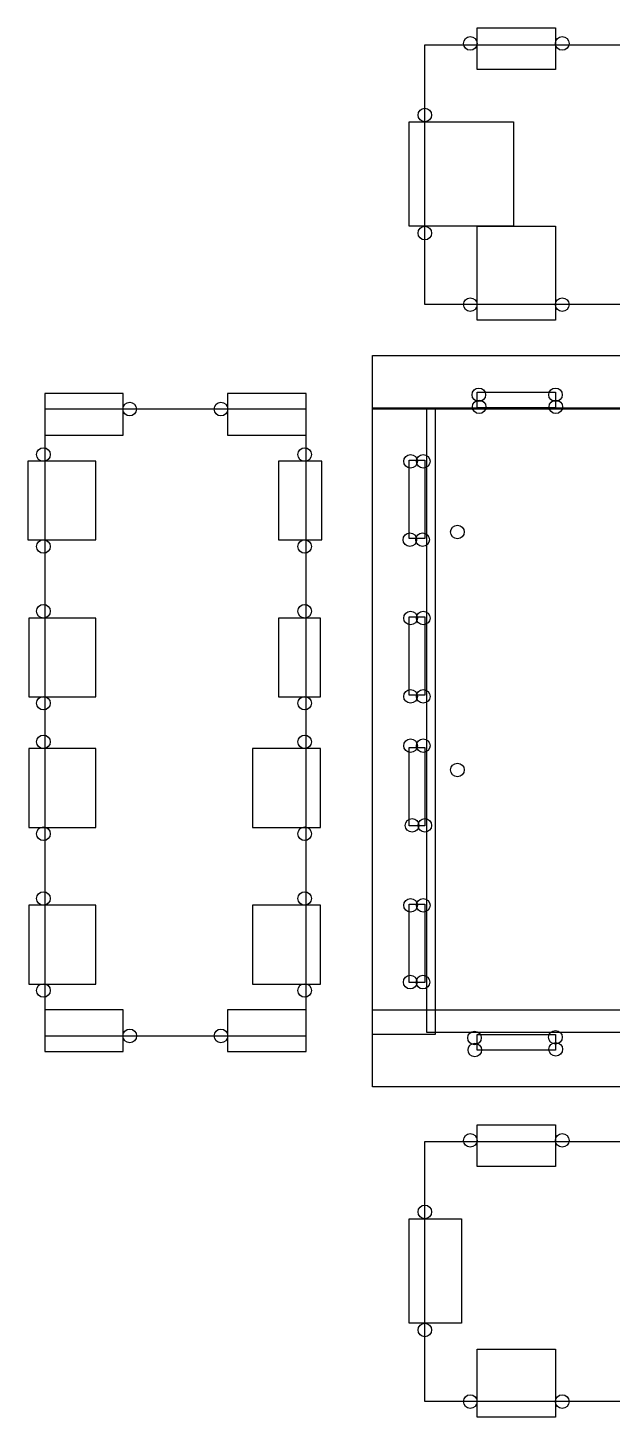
# Model space of a CAD drawing. Extents: x 37 to 368, y 10 to 598.
# Drawn here: x 37 to 148.9, y 332 to 598 of the extents above; entities that cross this region are included whole.
import ezdxf

# ---------------------------------------------------------------- set-up
doc = ezdxf.new("R2010")
doc.units = 0
doc.layers.add('Layer_1', color=7, linetype='CONTINUOUS')

msp = doc.modelspace()

# ---------------------------------------------------------------- linework, layer by layer
at = {"layer": 'Layer_1', "color": 7}
for points in [[(123.000002, 597.999989), (138.000002, 597.999989), (138.000002, 589.999972), (123.000002, 589.999972), (123.000002, 597.999989)], [(113.000003, 594.759796), (292.759813, 594.759796), (292.759813, 544.999977), (113.000003, 544.999977), (113.000003, 594.759796)], [(122.999999, 595.000002), (122.999999, 595.000002)], [(140.603071, 595.000002), (140.603071, 595.000002)], [(110.000003, 579.999997), (130.000014, 579.999997), (130.000014, 559.999997), (110.000003, 559.999997), (110.000003, 579.999997)], [(114.301535, 581.301528), (114.301535, 581.301528)], [(114.301535, 558.698454), (114.301535, 558.698454)], [(123.000002, 559.999992), (138.000002, 559.999992), (138.000002, 541.999977), (123.000002, 541.999977), (123.000002, 559.999992)], [(122.999999, 544.999992), (122.999999, 544.999992)], [(140.603071, 544.999992), (140.603071, 544.999992)], [(102.999992, 535.239987), (302.999981, 535.239987), (302.999981, 524.999985), (102.999992, 524.999985), (102.999992, 535.239987)], [(55.257776, 527.99998), (40.257777, 527.99998), (40.257777, 520.000008), (55.257776, 520.000008), (55.257776, 527.99998)], [(90.257782, 527.99998), (75.257783, 527.99998), (75.257783, 520.000008), (90.257782, 520.000008), (90.257782, 527.99998)], [(122.999994, 528.239984), (137.999994, 528.239984), (137.999994, 525.239984), (122.999994, 525.239984), (122.999994, 528.239984)], [(124.634868, 527.737082), (124.634868, 527.737082)], [(139.310423, 527.737082), (139.310423, 527.737082)], [(90.257782, 524.999974), (40.257781, 524.999974), (40.257781, 404.999977), (90.257782, 404.999977), (90.257782, 524.999974)], [(57.803535, 524.999992), (57.803535, 524.999992)], [(75.276535, 524.999992), (75.276535, 524.999992)], [(102.999992, 525.239993), (114.999998, 525.239993), (114.999998, 405.239996), (102.999992, 405.239996), (102.999992, 525.239993)], [(113.412044, 525.239993), (292.999998, 525.239993), (292.999998, 405.652046), (113.412044, 405.652046), (113.412044, 525.239993)], [(124.697868, 525.435546), (124.697868, 525.435546)], [(139.373424, 525.435546), (139.373424, 525.435546)], [(41.301535, 516.301528), (41.301535, 516.301528)], [(91.301535, 516.301528), (91.301535, 516.301528)], [(50.000002, 515), (37.000002, 515), (37.000002, 500), (50.000002, 500), (50.000002, 515)], [(93.257771, 514.99998), (84.999995, 514.99998), (84.999995, 499.999981), (93.257771, 499.999981), (93.257771, 514.99998)], [(109.999994, 515.239985), (112.999994, 515.239985), (112.999994, 500.239985), (109.999994, 500.239985), (109.999994, 515.239985)], [(111.564445, 514.999992), (111.564445, 514.999992)], [(114, 514.999992), (114, 514.999992)], [(120.535418, 501.473874), (120.535418, 501.473874)], [(41.301535, 498.698456), (41.301535, 498.698456)], [(91.301535, 498.698456), (91.301535, 498.698456)], [(111.435554, 499.999991), (111.435554, 499.999991)], [(113.87111, 499.999991), (113.87111, 499.999991)], [(50.000002, 484.999987), (37.21127, 484.999987), (37.21127, 469.929033), (50.000002, 469.929033), (50.000002, 484.999987)], [(41.301535, 486.301526), (41.301535, 486.301526)], [(93.046516, 484.999987), (85.000012, 484.999987), (85.000012, 469.929033), (93.046516, 469.929033), (93.046516, 484.999987)], [(91.301535, 486.301526), (91.301535, 486.301526)], [(109.999994, 485.239989), (112.999994, 485.239989), (112.999994, 470.239989), (109.999994, 470.239989), (109.999994, 485.239989)], [(111.564445, 484.99999), (111.564445, 484.99999)], [(114, 484.99999), (114, 484.99999)], [(41.301535, 468.698457), (41.301535, 468.698457)], [(91.301535, 468.698457), (91.301535, 468.698457)], [(111.564445, 469.999992), (111.564445, 469.999992)], [(114, 469.999992), (114, 469.999992)], [(41.301535, 461.301528), (41.301535, 461.301528)], [(91.301535, 461.301528), (91.301535, 461.301528)], [(109.999994, 460.239999), (112.999994, 460.239999), (112.999994, 445.239999), (109.999994, 445.239999), (109.999994, 460.239999)], [(111.564445, 460.564437), (111.564445, 460.564437)], [(114, 460.564437), (114, 460.564437)], [(50.000002, 459.999997), (37.21127, 459.999997), (37.21127, 444.929044), (50.000002, 444.929044), (50.000002, 459.999997)], [(93.046516, 459.99998), (80.000019, 459.99998), (80.000019, 444.929027), (93.046516, 444.929027), (93.046516, 459.99998)], [(120.535418, 455.914989), (120.535418, 455.914989)], [(111.86598, 445.301526), (111.86598, 445.301526)], [(114.301535, 445.301526), (114.301535, 445.301526)], [(41.301535, 443.698456), (41.301535, 443.698456)], [(91.301535, 443.698456), (91.301535, 443.698456)], [(41.301535, 431.301526), (41.301535, 431.301526)], [(91.301535, 431.301526), (91.301535, 431.301526)], [(50.000002, 429.999992), (37.21127, 429.999992), (37.21127, 414.929039), (50.000002, 414.929039), (50.000002, 429.999992)], [(93.046516, 429.999984), (80.000019, 429.999984), (80.000019, 414.92903), (93.046516, 414.92903), (93.046516, 429.999984)], [(109.999994, 430.239988), (112.999994, 430.239988), (112.999994, 415.239989), (109.999994, 415.239989), (109.999994, 430.239988)], [(111.564445, 429.99999), (111.564445, 429.99999)], [(114, 429.99999), (114, 429.99999)], [(111.501535, 415.301527), (111.501535, 415.301527)], [(113.93709, 415.301527), (113.93709, 415.301527)], [(41.301535, 413.698457), (41.301535, 413.698457)], [(91.301535, 413.698457), (91.301535, 413.698457)], [(55.257773, 409.99999), (40.257774, 409.99999), (40.257774, 401.999985), (55.257773, 401.999985), (55.257773, 409.99999)], [(90.257782, 409.99999), (75.257783, 409.99999), (75.257783, 401.999985), (90.257782, 401.999985), (90.257782, 409.99999)], [(102.999992, 409.99999), (302.999998, 409.99999), (302.999998, 395.239988), (102.999992, 395.239988), (102.999992, 409.99999)], [(57.826535, 404.999992), (57.826535, 404.999992)], [(75.276535, 404.999992), (75.276535, 404.999992)], [(122.999994, 405.239988), (137.999994, 405.239988), (137.999994, 402.239988), (122.999994, 402.239988), (122.999994, 405.239988)], [(123.802978, 404.603064), (123.802978, 404.603064)], [(139.301536, 404.737083), (139.301536, 404.737083)], [(123.865979, 402.301527), (123.865979, 402.301527)], [(139.364536, 402.435546), (139.364536, 402.435546)], [(122.999994, 388), (137.999994, 388), (137.999994, 379.999987), (122.999994, 379.999987), (122.999994, 388)], [(112.999994, 384.759818), (292.759805, 384.759818), (292.759805, 334.999999), (112.999994, 334.999999), (112.999994, 384.759818)], [(122.999999, 384.99999), (122.999999, 384.99999)], [(140.603071, 384.99999), (140.603071, 384.99999)], [(109.999994, 369.999994), (120.000006, 369.999994), (120.000006, 349.999994), (109.999994, 349.999994), (109.999994, 369.999994)], [(114.301535, 371.301527), (114.301535, 371.301527)], [(114.301535, 348.698457), (114.301535, 348.698457)], [(122.999994, 344.999993), (137.999994, 344.999993), (137.999994, 331.999989), (122.999994, 331.999989), (122.999994, 344.999993)], [(122.999999, 334.999991), (122.999999, 334.999991)], [(140.603071, 334.999991), (140.603071, 334.999991)]]:
    msp.add_lwpolyline(points, close=True, dxfattribs=at)
for points in [[(120.396929, 595.000002), (120.396929, 595.71882), (120.979646, 596.301537), (121.698464, 596.301537)], [(121.698464, 596.301537), (122.417282, 596.301537), (122.999999, 595.71882), (122.999999, 595.000002)], [(138.000001, 595.000002), (138.000001, 595.71882), (138.582718, 596.301537), (139.301536, 596.301537)], [(139.301536, 596.301537), (140.020354, 596.301537), (140.603071, 595.71882), (140.603071, 595.000002)], [(121.698464, 593.698466), (120.979646, 593.698466), (120.396929, 594.281184), (120.396929, 595.000002)], [(122.999999, 595.000002), (122.999999, 594.281184), (122.417282, 593.698466), (121.698464, 593.698466)], [(139.301536, 593.698466), (138.582718, 593.698466), (138.000001, 594.281184), (138.000001, 595.000002)], [(140.603071, 595.000002), (140.603071, 594.281184), (140.020354, 593.698466), (139.301536, 593.698466)], [(111.698465, 581.301528), (111.698465, 582.020346), (112.281182, 582.603063), (112.999999, 582.603063)], [(112.999999, 582.603063), (113.718818, 582.603063), (114.301535, 582.020346), (114.301535, 581.301528)], [(112.999999, 579.999992), (112.281182, 579.999992), (111.698465, 580.58271), (111.698465, 581.301528)], [(114.301535, 581.301528), (114.301535, 580.58271), (113.718818, 579.999992), (112.999999, 579.999992)], [(111.698465, 558.698454), (111.698465, 559.417273), (112.281182, 559.99999), (112.999999, 559.99999)], [(112.999999, 557.396919), (112.281182, 557.396919), (111.698465, 557.979636), (111.698465, 558.698454)], [(112.999999, 559.99999), (113.718818, 559.99999), (114.301535, 559.417273), (114.301535, 558.698454)], [(114.301535, 558.698454), (114.301535, 557.979636), (113.718818, 557.396919), (112.999999, 557.396919)], [(120.396929, 544.999992), (120.396929, 545.71881), (120.979646, 546.301527), (121.698464, 546.301527)], [(121.698464, 546.301527), (122.417282, 546.301527), (122.999999, 545.71881), (122.999999, 544.999992)], [(138.000001, 544.999992), (138.000001, 545.71881), (138.582718, 546.301527), (139.301536, 546.301527)], [(139.301536, 546.301527), (140.020354, 546.301527), (140.603071, 545.71881), (140.603071, 544.999992)], [(121.698464, 543.698456), (120.979646, 543.698456), (120.396929, 544.281173), (120.396929, 544.999992)], [(122.999999, 544.999992), (122.999999, 544.281173), (122.417282, 543.698456), (121.698464, 543.698456)], [(139.301536, 543.698456), (138.582718, 543.698456), (138.000001, 544.281173), (138.000001, 544.999992)], [(140.603071, 544.999992), (140.603071, 544.281173), (140.020354, 543.698456), (139.301536, 543.698456)], [(122.031797, 527.737082), (122.031797, 528.4559), (122.614514, 529.038618), (123.333332, 529.038618)], [(123.333332, 526.435547), (122.614514, 526.435547), (122.031797, 527.018264), (122.031797, 527.737082)], [(122.094798, 525.435546), (122.094798, 526.154364), (122.677515, 526.737081), (123.396332, 526.737081)], [(123.333332, 529.038618), (124.05215, 529.038618), (124.634868, 528.4559), (124.634868, 527.737082)], [(124.634868, 527.737082), (124.634868, 527.018264), (124.05215, 526.435547), (123.333332, 526.435547)], [(123.396332, 526.737081), (124.115151, 526.737081), (124.697868, 526.154364), (124.697868, 525.435546)], [(136.707353, 527.737082), (136.707353, 528.4559), (137.29007, 529.038618), (138.008887, 529.038618)], [(138.008887, 526.435547), (137.29007, 526.435547), (136.707353, 527.018264), (136.707353, 527.737082)], [(136.770353, 525.435546), (136.770353, 526.154364), (137.35307, 526.737081), (138.071888, 526.737081)], [(138.008887, 529.038618), (138.727706, 529.038618), (139.310423, 528.4559), (139.310423, 527.737082)], [(139.310423, 527.737082), (139.310423, 527.018264), (138.727706, 526.435547), (138.008887, 526.435547)], [(138.071888, 526.737081), (138.790706, 526.737081), (139.373424, 526.154364), (139.373424, 525.435546)], [(55.200465, 524.999992), (55.200465, 525.71881), (55.783182, 526.301528), (56.501999, 526.301528)], [(56.501999, 523.698457), (55.783182, 523.698457), (55.200465, 524.281174), (55.200465, 524.999992)], [(56.501999, 526.301528), (57.220818, 526.301528), (57.803535, 525.71881), (57.803535, 524.999992)], [(57.803535, 524.999992), (57.803535, 524.281174), (57.220818, 523.698457), (56.501999, 523.698457)], [(72.673465, 524.999992), (72.673465, 525.71881), (73.256182, 526.301528), (73.974999, 526.301528)], [(73.974999, 523.698457), (73.256182, 523.698457), (72.673465, 524.281174), (72.673465, 524.999992)], [(73.974999, 526.301528), (74.693818, 526.301528), (75.276535, 525.71881), (75.276535, 524.999992)], [(75.276535, 524.999992), (75.276535, 524.281174), (74.693818, 523.698457), (73.974999, 523.698457)], [(123.396332, 524.13401), (122.677515, 524.13401), (122.094798, 524.716728), (122.094798, 525.435546)], [(124.697868, 525.435546), (124.697868, 524.716728), (124.115151, 524.13401), (123.396332, 524.13401)], [(138.071888, 524.13401), (137.35307, 524.13401), (136.770353, 524.716728), (136.770353, 525.435546)], [(139.373424, 525.435546), (139.373424, 524.716728), (138.790706, 524.13401), (138.071888, 524.13401)], [(38.698465, 516.301528), (38.698465, 517.020346), (39.281182, 517.603064), (39.999999, 517.603064)], [(39.999999, 514.999992), (39.281182, 514.999992), (38.698465, 515.58271), (38.698465, 516.301528)], [(39.999999, 517.603064), (40.718818, 517.603064), (41.301535, 517.020346), (41.301535, 516.301528)], [(41.301535, 516.301528), (41.301535, 515.58271), (40.718818, 514.999992), (39.999999, 514.999992)], [(88.698465, 516.301528), (88.698465, 517.020346), (89.281182, 517.603064), (89.999999, 517.603064)], [(89.999999, 514.999992), (89.281182, 514.999992), (88.698465, 515.58271), (88.698465, 516.301528)], [(89.999999, 517.603064), (90.718818, 517.603064), (91.301535, 517.020346), (91.301535, 516.301528)], [(91.301535, 516.301528), (91.301535, 515.58271), (90.718818, 514.999992), (89.999999, 514.999992)], [(108.961375, 514.999992), (108.961375, 515.718811), (109.544092, 516.301528), (110.262909, 516.301528)], [(110.262909, 516.301528), (110.981728, 516.301528), (111.564445, 515.718811), (111.564445, 514.999992)], [(111.39693, 514.999992), (111.39693, 515.718811), (111.979647, 516.301528), (112.698465, 516.301528)], [(112.698465, 516.301528), (113.417283, 516.301528), (114, 515.718811), (114, 514.999992)], [(110.262909, 513.698457), (109.544092, 513.698457), (108.961375, 514.281174), (108.961375, 514.999992)], [(111.564445, 514.999992), (111.564445, 514.281174), (110.981728, 513.698457), (110.262909, 513.698457)], [(112.698465, 513.698457), (111.979647, 513.698457), (111.39693, 514.281174), (111.39693, 514.999992)], [(114, 514.999992), (114, 514.281174), (113.417283, 513.698457), (112.698465, 513.698457)], [(117.932346, 501.473874), (117.932346, 502.192692), (118.515063, 502.77541), (119.233882, 502.77541)], [(119.233882, 502.77541), (119.952701, 502.77541), (120.535418, 502.192692), (120.535418, 501.473874)], [(108.832484, 499.999991), (108.832484, 500.71881), (109.415201, 501.301527), (110.134018, 501.301527)], [(110.134018, 501.301527), (110.852837, 501.301527), (111.435554, 500.71881), (111.435554, 499.999991)], [(111.268039, 499.999991), (111.268039, 500.71881), (111.850756, 501.301527), (112.569574, 501.301527)], [(112.569574, 501.301527), (113.288392, 501.301527), (113.87111, 500.71881), (113.87111, 499.999991)], [(119.233882, 500.172338), (118.515063, 500.172338), (117.932346, 500.755055), (117.932346, 501.473874)], [(120.535418, 501.473874), (120.535418, 500.755055), (119.952701, 500.172338), (119.233882, 500.172338)], [(38.698465, 498.698456), (38.698465, 499.417274), (39.281182, 499.999991), (39.999999, 499.999991)], [(39.999999, 497.39692), (39.281182, 497.39692), (38.698465, 497.979638), (38.698465, 498.698456)], [(39.999999, 499.999991), (40.718818, 499.999991), (41.301535, 499.417274), (41.301535, 498.698456)], [(41.301535, 498.698456), (41.301535, 497.979638), (40.718818, 497.39692), (39.999999, 497.39692)], [(88.698465, 498.698456), (88.698465, 499.417274), (89.281182, 499.999991), (89.999999, 499.999991)], [(89.999999, 497.39692), (89.281182, 497.39692), (88.698465, 497.979638), (88.698465, 498.698456)], [(89.999999, 499.999991), (90.718818, 499.999991), (91.301535, 499.417274), (91.301535, 498.698456)], [(91.301535, 498.698456), (91.301535, 497.979638), (90.718818, 497.39692), (89.999999, 497.39692)], [(110.134018, 498.698456), (109.415201, 498.698456), (108.832484, 499.281173), (108.832484, 499.999991)], [(111.435554, 499.999991), (111.435554, 499.281173), (110.852837, 498.698456), (110.134018, 498.698456)], [(112.569574, 498.698456), (111.850756, 498.698456), (111.268039, 499.281173), (111.268039, 499.999991)], [(113.87111, 499.999991), (113.87111, 499.281173), (113.288392, 498.698456), (112.569574, 498.698456)], [(38.698465, 486.301526), (38.698465, 487.020344), (39.281182, 487.603061), (39.999999, 487.603061)], [(39.999999, 487.603061), (40.718818, 487.603061), (41.301535, 487.020344), (41.301535, 486.301526)], [(88.698465, 486.301526), (88.698465, 487.020344), (89.281182, 487.603061), (89.999999, 487.603061)], [(89.999999, 487.603061), (90.718818, 487.603061), (91.301535, 487.020344), (91.301535, 486.301526)], [(39.999999, 484.99999), (39.281182, 484.99999), (38.698465, 485.582708), (38.698465, 486.301526)], [(41.301535, 486.301526), (41.301535, 485.582708), (40.718818, 484.99999), (39.999999, 484.99999)], [(89.999999, 484.99999), (89.281182, 484.99999), (88.698465, 485.582708), (88.698465, 486.301526)], [(91.301535, 486.301526), (91.301535, 485.582708), (90.718818, 484.99999), (89.999999, 484.99999)], [(108.961375, 484.99999), (108.961375, 485.718809), (109.544092, 486.301526), (110.262909, 486.301526)], [(110.262909, 483.698455), (109.544092, 483.698455), (108.961375, 484.281172), (108.961375, 484.99999)], [(110.262909, 486.301526), (110.981728, 486.301526), (111.564445, 485.718809), (111.564445, 484.99999)], [(111.564445, 484.99999), (111.564445, 484.281172), (110.981728, 483.698455), (110.262909, 483.698455)], [(111.39693, 484.99999), (111.39693, 485.718809), (111.979647, 486.301526), (112.698465, 486.301526)], [(112.698465, 483.698455), (111.979647, 483.698455), (111.39693, 484.281172), (111.39693, 484.99999)], [(112.698465, 486.301526), (113.417283, 486.301526), (114, 485.718809), (114, 484.99999)], [(114, 484.99999), (114, 484.281172), (113.417283, 483.698455), (112.698465, 483.698455)], [(108.961375, 469.999992), (108.961375, 470.71881), (109.544092, 471.301528), (110.262909, 471.301528)], [(110.262909, 471.301528), (110.981728, 471.301528), (111.564445, 470.71881), (111.564445, 469.999992)], [(111.39693, 469.999992), (111.39693, 470.71881), (111.979647, 471.301528), (112.698465, 471.301528)], [(112.698465, 471.301528), (113.417283, 471.301528), (114, 470.71881), (114, 469.999992)], [(38.698465, 468.698457), (38.698465, 469.417275), (39.281182, 469.999992), (39.999999, 469.999992)], [(39.999999, 467.396921), (39.281182, 467.396921), (38.698465, 467.979638), (38.698465, 468.698457)], [(39.999999, 469.999992), (40.718818, 469.999992), (41.301535, 469.417275), (41.301535, 468.698457)], [(41.301535, 468.698457), (41.301535, 467.979638), (40.718818, 467.396921), (39.999999, 467.396921)], [(88.698465, 468.698457), (88.698465, 469.417275), (89.281182, 469.999992), (89.999999, 469.999992)], [(89.999999, 467.396921), (89.281182, 467.396921), (88.698465, 467.979638), (88.698465, 468.698457)], [(89.999999, 469.999992), (90.718818, 469.999992), (91.301535, 469.417275), (91.301535, 468.698457)], [(91.301535, 468.698457), (91.301535, 467.979638), (90.718818, 467.396921), (89.999999, 467.396921)], [(110.262909, 468.698457), (109.544092, 468.698457), (108.961375, 469.281174), (108.961375, 469.999992)], [(111.564445, 469.999992), (111.564445, 469.281174), (110.981728, 468.698457), (110.262909, 468.698457)], [(112.698465, 468.698457), (111.979647, 468.698457), (111.39693, 469.281174), (111.39693, 469.999992)], [(114, 469.999992), (114, 469.281174), (113.417283, 468.698457), (112.698465, 468.698457)], [(38.698465, 461.301528), (38.698465, 462.020346), (39.281182, 462.603063), (39.999999, 462.603063)], [(39.999999, 459.999992), (39.281182, 459.999992), (38.698465, 460.58271), (38.698465, 461.301528)], [(39.999999, 462.603063), (40.718818, 462.603063), (41.301535, 462.020346), (41.301535, 461.301528)], [(41.301535, 461.301528), (41.301535, 460.58271), (40.718818, 459.999992), (39.999999, 459.999992)], [(88.698465, 461.301528), (88.698465, 462.020346), (89.281182, 462.603063), (89.999999, 462.603063)], [(89.999999, 459.999992), (89.281182, 459.999992), (88.698465, 460.58271), (88.698465, 461.301528)], [(89.999999, 462.603063), (90.718818, 462.603063), (91.301535, 462.020346), (91.301535, 461.301528)], [(91.301535, 461.301528), (91.301535, 460.58271), (90.718818, 459.999992), (89.999999, 459.999992)], [(108.961375, 460.564437), (108.961375, 461.283255), (109.544092, 461.865972), (110.262909, 461.865972)], [(110.262909, 459.262901), (109.544092, 459.262901), (108.961375, 459.845619), (108.961375, 460.564437)], [(110.262909, 461.865972), (110.981728, 461.865972), (111.564445, 461.283255), (111.564445, 460.564437)], [(111.564445, 460.564437), (111.564445, 459.845619), (110.981728, 459.262901), (110.262909, 459.262901)], [(111.39693, 460.564437), (111.39693, 461.283255), (111.979647, 461.865972), (112.698465, 461.865972)], [(112.698465, 459.262901), (111.979647, 459.262901), (111.39693, 459.845619), (111.39693, 460.564437)], [(112.698465, 461.865972), (113.417283, 461.865972), (114, 461.283255), (114, 460.564437)], [(114, 460.564437), (114, 459.845619), (113.417283, 459.262901), (112.698465, 459.262901)], [(117.932346, 455.914989), (117.932346, 456.633808), (118.515063, 457.216525), (119.233882, 457.216525)], [(119.233882, 454.613453), (118.515063, 454.613453), (117.932346, 455.19617), (117.932346, 455.914989)], [(119.233882, 457.216525), (119.952701, 457.216525), (120.535418, 456.633808), (120.535418, 455.914989)], [(120.535418, 455.914989), (120.535418, 455.19617), (119.952701, 454.613453), (119.233882, 454.613453)], [(38.698465, 443.698456), (38.698465, 444.417274), (39.281182, 444.999991), (39.999999, 444.999991)], [(39.999999, 444.999991), (40.718818, 444.999991), (41.301535, 444.417274), (41.301535, 443.698456)], [(88.698465, 443.698456), (88.698465, 444.417274), (89.281182, 444.999991), (89.999999, 444.999991)], [(89.999999, 444.999991), (90.718818, 444.999991), (91.301535, 444.417274), (91.301535, 443.698456)], [(109.26291, 445.301526), (109.26291, 446.020344), (109.845627, 446.603062), (110.564444, 446.603062)], [(110.564444, 443.999991), (109.845627, 443.999991), (109.26291, 444.582708), (109.26291, 445.301526)], [(110.564444, 446.603062), (111.283263, 446.603062), (111.86598, 446.020344), (111.86598, 445.301526)], [(111.86598, 445.301526), (111.86598, 444.582708), (111.283263, 443.999991), (110.564444, 443.999991)], [(111.698465, 445.301526), (111.698465, 446.020344), (112.281182, 446.603062), (112.999999, 446.603062)], [(112.999999, 443.999991), (112.281182, 443.999991), (111.698465, 444.582708), (111.698465, 445.301526)], [(112.999999, 446.603062), (113.718818, 446.603062), (114.301535, 446.020344), (114.301535, 445.301526)], [(114.301535, 445.301526), (114.301535, 444.582708), (113.718818, 443.999991), (112.999999, 443.999991)], [(39.999999, 442.39692), (39.281182, 442.39692), (38.698465, 442.979638), (38.698465, 443.698456)], [(41.301535, 443.698456), (41.301535, 442.979638), (40.718818, 442.39692), (39.999999, 442.39692)], [(89.999999, 442.39692), (89.281182, 442.39692), (88.698465, 442.979638), (88.698465, 443.698456)], [(91.301535, 443.698456), (91.301535, 442.979638), (90.718818, 442.39692), (89.999999, 442.39692)], [(38.698465, 431.301526), (38.698465, 432.020344), (39.281182, 432.603061), (39.999999, 432.603061)], [(39.999999, 429.99999), (39.281182, 429.99999), (38.698465, 430.582708), (38.698465, 431.301526)], [(39.999999, 432.603061), (40.718818, 432.603061), (41.301535, 432.020344), (41.301535, 431.301526)], [(41.301535, 431.301526), (41.301535, 430.582708), (40.718818, 429.99999), (39.999999, 429.99999)], [(88.698465, 431.301526), (88.698465, 432.020344), (89.281182, 432.603061), (89.999999, 432.603061)], [(89.999999, 429.99999), (89.281182, 429.99999), (88.698465, 430.582708), (88.698465, 431.301526)], [(89.999999, 432.603061), (90.718818, 432.603061), (91.301535, 432.020344), (91.301535, 431.301526)], [(91.301535, 431.301526), (91.301535, 430.582708), (90.718818, 429.99999), (89.999999, 429.99999)], [(108.961375, 429.99999), (108.961375, 430.718809), (109.544092, 431.301526), (110.262909, 431.301526)], [(110.262909, 431.301526), (110.981728, 431.301526), (111.564445, 430.718809), (111.564445, 429.99999)], [(111.39693, 429.99999), (111.39693, 430.718809), (111.979647, 431.301526), (112.698465, 431.301526)], [(112.698465, 431.301526), (113.417283, 431.301526), (114, 430.718809), (114, 429.99999)], [(110.262909, 428.698455), (109.544092, 428.698455), (108.961375, 429.281172), (108.961375, 429.99999)], [(111.564445, 429.99999), (111.564445, 429.281172), (110.981728, 428.698455), (110.262909, 428.698455)], [(112.698465, 428.698455), (111.979647, 428.698455), (111.39693, 429.281172), (111.39693, 429.99999)], [(114, 429.99999), (114, 429.281172), (113.417283, 428.698455), (112.698465, 428.698455)], [(38.698465, 413.698457), (38.698465, 414.417275), (39.281182, 414.999992), (39.999999, 414.999992)], [(39.999999, 414.999992), (40.718818, 414.999992), (41.301535, 414.417275), (41.301535, 413.698457)], [(88.698465, 413.698457), (88.698465, 414.417275), (89.281182, 414.999992), (89.999999, 414.999992)], [(89.999999, 414.999992), (90.718818, 414.999992), (91.301535, 414.417275), (91.301535, 413.698457)], [(108.898465, 415.301527), (108.898465, 416.020345), (109.481182, 416.603062), (110.199999, 416.603062)], [(110.199999, 413.999991), (109.481182, 413.999991), (108.898465, 414.582709), (108.898465, 415.301527)], [(110.199999, 416.603062), (110.918818, 416.603062), (111.501535, 416.020345), (111.501535, 415.301527)], [(111.501535, 415.301527), (111.501535, 414.582709), (110.918818, 413.999991), (110.199999, 413.999991)], [(111.33402, 415.301527), (111.33402, 416.020345), (111.916737, 416.603062), (112.635554, 416.603062)], [(112.635554, 413.999991), (111.916737, 413.999991), (111.33402, 414.582709), (111.33402, 415.301527)], [(112.635554, 416.603062), (113.354373, 416.603062), (113.93709, 416.020345), (113.93709, 415.301527)], [(113.93709, 415.301527), (113.93709, 414.582709), (113.354373, 413.999991), (112.635554, 413.999991)], [(39.999999, 412.396921), (39.281182, 412.396921), (38.698465, 412.979638), (38.698465, 413.698457)], [(41.301535, 413.698457), (41.301535, 412.979638), (40.718818, 412.396921), (39.999999, 412.396921)], [(89.999999, 412.396921), (89.281182, 412.396921), (88.698465, 412.979638), (88.698465, 413.698457)], [(91.301535, 413.698457), (91.301535, 412.979638), (90.718818, 412.396921), (89.999999, 412.396921)], [(55.223465, 404.999992), (55.223465, 405.718811), (55.806182, 406.301528), (56.524999, 406.301528)], [(56.524999, 403.698457), (55.806182, 403.698457), (55.223465, 404.281174), (55.223465, 404.999992)], [(56.524999, 406.301528), (57.243818, 406.301528), (57.826535, 405.718811), (57.826535, 404.999992)], [(57.826535, 404.999992), (57.826535, 404.281174), (57.243818, 403.698457), (56.524999, 403.698457)], [(72.673465, 404.999992), (72.673465, 405.718811), (73.256182, 406.301528), (73.974999, 406.301528)], [(73.974999, 403.698457), (73.256182, 403.698457), (72.673465, 404.281174), (72.673465, 404.999992)], [(73.974999, 406.301528), (74.693818, 406.301528), (75.276535, 405.718811), (75.276535, 404.999992)], [(75.276535, 404.999992), (75.276535, 404.281174), (74.693818, 403.698457), (73.974999, 403.698457)], [(121.199908, 404.603064), (121.199908, 405.321882), (121.782625, 405.904599), (122.501442, 405.904599)], [(122.501442, 403.301528), (121.782625, 403.301528), (121.199908, 403.884245), (121.199908, 404.603064)], [(122.501442, 405.904599), (123.220261, 405.904599), (123.802978, 405.321882), (123.802978, 404.603064)], [(123.802978, 404.603064), (123.802978, 403.884245), (123.220261, 403.301528), (122.501442, 403.301528)], [(136.698466, 404.737083), (136.698466, 405.455901), (137.281183, 406.038618), (138, 406.038618)], [(138, 403.435547), (137.281183, 403.435547), (136.698466, 404.018264), (136.698466, 404.737083)], [(138, 406.038618), (138.718819, 406.038618), (139.301536, 405.455901), (139.301536, 404.737083)], [(139.301536, 404.737083), (139.301536, 404.018264), (138.718819, 403.435547), (138, 403.435547)], [(121.262908, 402.301527), (121.262908, 403.020346), (121.845625, 403.603063), (122.564443, 403.603063)], [(122.564443, 400.999992), (121.845625, 400.999992), (121.262908, 401.582709), (121.262908, 402.301527)], [(122.564443, 403.603063), (123.283261, 403.603063), (123.865979, 403.020346), (123.865979, 402.301527)], [(123.865979, 402.301527), (123.865979, 401.582709), (123.283261, 400.999992), (122.564443, 400.999992)], [(136.761466, 402.435546), (136.761466, 403.154364), (137.344183, 403.737082), (138.063001, 403.737082)], [(138.063001, 401.134011), (137.344183, 401.134011), (136.761466, 401.716728), (136.761466, 402.435546)], [(138.063001, 403.737082), (138.781819, 403.737082), (139.364536, 403.154364), (139.364536, 402.435546)], [(139.364536, 402.435546), (139.364536, 401.716728), (138.781819, 401.134011), (138.063001, 401.134011)], [(120.396929, 384.99999), (120.396929, 385.718808), (120.979646, 386.301526), (121.698464, 386.301526)], [(121.698464, 386.301526), (122.417282, 386.301526), (122.999999, 385.718808), (122.999999, 384.99999)], [(138.000001, 384.99999), (138.000001, 385.718808), (138.582718, 386.301526), (139.301536, 386.301526)], [(139.301536, 386.301526), (140.020354, 386.301526), (140.603071, 385.718808), (140.603071, 384.99999)], [(121.698464, 383.698454), (120.979646, 383.698454), (120.396929, 384.281172), (120.396929, 384.99999)], [(122.999999, 384.99999), (122.999999, 384.281172), (122.417282, 383.698454), (121.698464, 383.698454)], [(139.301536, 383.698454), (138.582718, 383.698454), (138.000001, 384.281172), (138.000001, 384.99999)], [(140.603071, 384.99999), (140.603071, 384.281172), (140.020354, 383.698454), (139.301536, 383.698454)], [(111.698465, 371.301527), (111.698465, 372.020346), (112.281182, 372.603063), (112.999999, 372.603063)], [(112.999999, 372.603063), (113.718818, 372.603063), (114.301535, 372.020346), (114.301535, 371.301527)], [(112.999999, 369.999992), (112.281182, 369.999992), (111.698465, 370.582709), (111.698465, 371.301527)], [(114.301535, 371.301527), (114.301535, 370.582709), (113.718818, 369.999992), (112.999999, 369.999992)], [(111.698465, 348.698457), (111.698465, 349.417275), (112.281182, 349.999992), (112.999999, 349.999992)], [(112.999999, 347.396921), (112.281182, 347.396921), (111.698465, 347.979638), (111.698465, 348.698457)], [(112.999999, 349.999992), (113.718818, 349.999992), (114.301535, 349.417275), (114.301535, 348.698457)], [(114.301535, 348.698457), (114.301535, 347.979638), (113.718818, 347.396921), (112.999999, 347.396921)], [(120.396929, 334.999991), (120.396929, 335.718809), (120.979646, 336.301527), (121.698464, 336.301527)], [(121.698464, 336.301527), (122.417282, 336.301527), (122.999999, 335.718809), (122.999999, 334.999991)], [(138.000001, 334.999991), (138.000001, 335.718809), (138.582718, 336.301527), (139.301536, 336.301527)], [(139.301536, 336.301527), (140.020354, 336.301527), (140.603071, 335.718809), (140.603071, 334.999991)], [(121.698464, 333.698456), (120.979646, 333.698456), (120.396929, 334.281173), (120.396929, 334.999991)], [(122.999999, 334.999991), (122.999999, 334.281173), (122.417282, 333.698456), (121.698464, 333.698456)], [(139.301536, 333.698456), (138.582718, 333.698456), (138.000001, 334.281173), (138.000001, 334.999991)], [(140.603071, 334.999991), (140.603071, 334.281173), (140.020354, 333.698456), (139.301536, 333.698456)]]:
    msp.add_open_spline(points, degree=3, dxfattribs=at)

doc.saveas('drawing.dxf')
